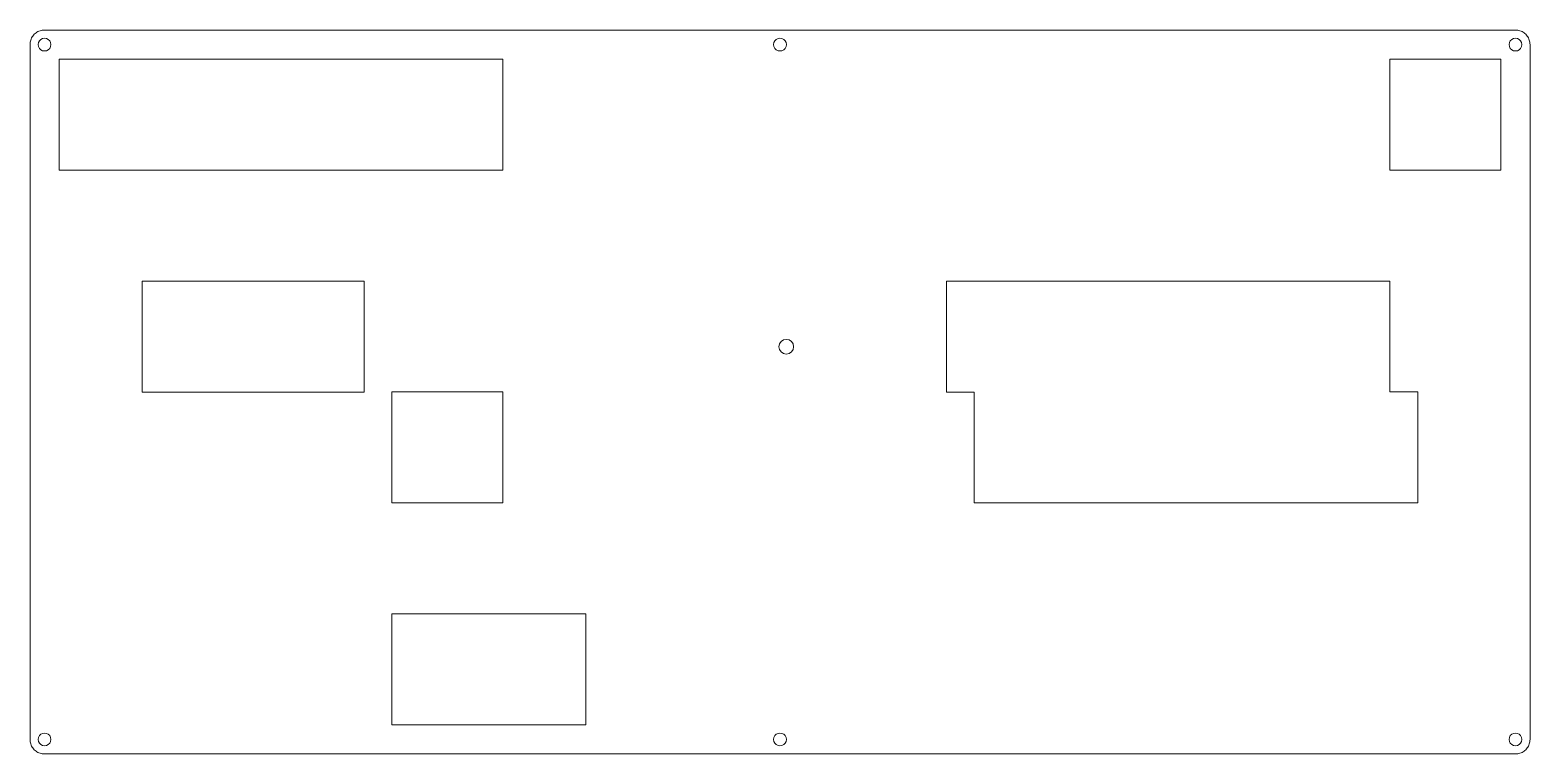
# Model space of a CAD drawing. Extents: x 0 to 258, y 0 to 124.
import ezdxf

# ---------------------------------------------------------------- set-up
doc = ezdxf.new("R2010")
doc.units = 0
doc.layers.get('0').update_dxf_attribs({"lineweight": 5, "true_color": 0xffffff})

msp = doc.modelspace()

# ---------------------------------------------------------------- linework, layer by layer
at = {"color": 0}
for p, q in [((0.826823, 123.642), (0.970139, 123.775)), ((0.970139, 123.775), (1.12448, 123.897)), ((1.12448, 123.897), (1.28709, 124.006)), ((1.28709, 124.006), (1.45934, 124.102)), ((1.45934, 124.102), (1.63711, 124.183)), ((1.63711, 124.183), (1.82177, 124.252)), ((1.82177, 124.252), (2.01056, 124.304)), ((2.01056, 124.304), (2.20211, 124.343)), ((2.20211, 124.343), (2.39779, 124.367)), ((2.39779, 124.367), (2.59485, 124.375)), ((2.59485, 124.375), (255.246, 124.374)), ((255.246, 124.374), (255.44, 124.367)), ((255.44, 124.367), (255.636, 124.343)), ((255.636, 124.343), (255.827, 124.304)), ((255.827, 124.304), (256.018, 124.252)), ((256.018, 124.252), (256.202, 124.183)), ((256.202, 124.183), (256.38, 124.102)), ((256.38, 124.102), (256.552, 124.006)), ((256.552, 124.006), (256.715, 123.897)), ((256.715, 123.897), (256.869, 123.775)), ((256.869, 123.775), (257.012, 123.642)), ((0.093707, 2.5728), (0.095085, 121.874)), ((0.095085, 121.874), (0.101975, 122.071)), ((0.101975, 122.071), (0.125402, 122.266)), ((0.125402, 122.266), (0.163987, 122.458)), ((0.163987, 122.458), (0.216352, 122.647)), ((0.216352, 122.647), (0.285254, 122.832)), ((0.285254, 122.832), (0.366557, 123.009)), ((0.366557, 123.009), (0.463021, 123.182)), ((0.463021, 123.182), (0.571885, 123.344)), ((0.571885, 123.344), (0.693152, 123.498)), ((0.693152, 123.498), (0.826823, 123.642)), ((1.54754, 122.214), (1.49517, 121.874)), ((1.49517, 121.874), (1.54754, 121.535)), ((1.70463, 122.521), (1.54754, 122.214)), ((1.54754, 121.535), (1.70463, 121.227)), ((1.94717, 122.764), (1.70463, 122.521)), ((1.70463, 121.227), (1.94717, 120.985)), ((2.25447, 122.921), (1.94717, 122.764)), ((2.59485, 122.973), (2.25447, 122.921)), ((2.93384, 122.921), (2.59485, 122.973)), ((3.24115, 122.764), (2.93384, 122.921)), ((3.48368, 122.521), (3.24115, 122.764)), ((3.24115, 120.985), (3.48368, 121.227)), ((3.64077, 122.214), (3.48368, 122.521)), ((3.48368, 121.227), (3.64077, 121.535)), ((3.69454, 121.874), (3.64077, 122.214)), ((3.64077, 121.535), (3.69454, 121.874)), ((127.874, 122.214), (127.82, 121.874)), ((127.82, 121.874), (127.874, 121.535)), ((128.029, 122.521), (127.874, 122.214)), ((127.874, 121.535), (128.029, 121.227)), ((128.273, 122.764), (128.029, 122.521)), ((128.029, 121.227), (128.273, 120.985)), ((128.579, 122.921), (128.273, 122.764)), ((128.919, 122.973), (128.579, 122.921)), ((129.26, 122.921), (128.919, 122.973)), ((129.567, 122.764), (129.26, 122.921)), ((129.81, 122.521), (129.567, 122.764)), ((129.567, 120.985), (129.81, 121.227)), ((129.965, 122.214), (129.81, 122.521)), ((129.81, 121.227), (129.965, 121.535)), ((130.019, 121.874), (129.965, 122.214)), ((129.965, 121.535), (130.019, 121.874)), ((254.197, 122.214), (254.146, 121.874)), ((254.146, 121.874), (254.197, 121.535)), ((254.356, 122.521), (254.197, 122.214)), ((254.197, 121.535), (254.356, 121.227)), ((254.598, 122.764), (254.356, 122.521)), ((254.356, 121.227), (254.598, 120.985)), ((254.905, 122.921), (254.598, 122.764)), ((255.246, 122.973), (254.905, 122.921)), ((255.585, 122.921), (255.246, 122.973)), ((255.892, 122.764), (255.585, 122.921)), ((256.135, 122.521), (255.892, 122.764)), ((255.892, 120.985), (256.135, 121.227)), ((256.292, 122.214), (256.135, 122.521)), ((256.135, 121.227), (256.292, 121.535)), ((256.345, 121.874), (256.292, 122.214)), ((256.292, 121.535), (256.345, 121.874)), ((257.012, 123.642), (257.146, 123.498)), ((257.146, 123.498), (257.267, 123.344)), ((257.267, 123.344), (257.376, 123.182)), ((257.376, 123.182), (257.473, 123.009)), ((257.473, 123.009), (257.555, 122.832)), ((257.555, 122.832), (257.623, 122.647)), ((257.623, 122.647), (257.675, 122.458)), ((257.675, 122.458), (257.715, 122.266)), ((257.715, 122.266), (257.737, 122.071)), ((257.737, 122.071), (257.745, 121.874)), ((257.745, 121.874), (257.745, 2.57418)), ((1.94717, 120.985), (2.25447, 120.828)), ((2.25447, 120.828), (2.59485, 120.774)), ((2.59485, 120.774), (2.93384, 120.828)), ((2.93384, 120.828), (3.24115, 120.985)), ((5.09323, 119.375), (81.2959, 119.375)), ((5.09323, 100.323), (5.09323, 119.375)), ((81.2959, 119.375), (81.2959, 100.323)), ((128.273, 120.985), (128.579, 120.828)), ((128.579, 120.828), (128.919, 120.774)), ((128.919, 120.774), (129.26, 120.828)), ((129.26, 120.828), (129.567, 120.985)), ((233.693, 119.375), (252.746, 119.375)), ((233.693, 100.323), (233.693, 119.375)), ((252.746, 119.375), (252.746, 100.323)), ((254.598, 120.985), (254.905, 120.828)), ((254.905, 120.828), (255.246, 120.774)), ((255.246, 120.774), (255.585, 120.828)), ((255.585, 120.828), (255.892, 120.985)), ((81.2959, 100.323), (5.09323, 100.323)), ((252.746, 100.323), (233.693, 100.323)), ((19.3807, 81.2754), (57.482, 81.2754)), ((19.3807, 62.2226), (19.3807, 81.2754)), ((57.482, 81.2754), (57.482, 62.2226)), ((157.493, 81.2754), (157.493, 62.2226)), ((233.696, 81.2754), (157.493, 81.2754)), ((233.696, 62.2254), (233.696, 81.2754)), ((57.482, 62.2226), (19.3807, 62.2226)), ((62.2434, 62.2254), (81.2959, 62.2254)), ((62.2434, 43.1726), (62.2434, 62.2254)), ((81.2959, 62.2254), (81.2959, 43.1726)), ((157.493, 62.2226), (162.256, 62.2226)), ((162.256, 62.2226), (162.256, 43.1726)), ((238.457, 62.2254), (233.696, 62.2254)), ((238.457, 43.1726), (238.457, 62.2254)), ((81.2959, 43.1726), (62.2434, 43.1726)), ((162.256, 43.1726), (238.457, 43.1726)), ((62.2434, 24.1253), (95.582, 24.1253)), ((62.2434, 5.07256), (62.2434, 24.1253)), ((95.582, 24.1253), (95.582, 5.07256)), ((1.54754, 2.91317), (1.49517, 2.5728)), ((1.70463, 3.22048), (1.54754, 2.91317)), ((1.94717, 3.46301), (1.70463, 3.22048)), ((2.25447, 3.6201), (1.94717, 3.46301)), ((2.59485, 3.67249), (2.25447, 3.6201)), ((2.93384, 3.6201), (2.59485, 3.67249)), ((3.24115, 3.46301), (2.93384, 3.6201)), ((3.48368, 3.22048), (3.24115, 3.46301)), ((3.64077, 2.91317), (3.48368, 3.22048)), ((3.69454, 2.5728), (3.64077, 2.91317)), ((95.582, 5.07256), (62.2434, 5.07256)), ((127.874, 2.91317), (127.82, 2.5728)), ((128.029, 3.22048), (127.874, 2.91317)), ((128.273, 3.46301), (128.029, 3.22048)), ((128.579, 3.6201), (128.273, 3.46301)), ((128.919, 3.67249), (128.579, 3.6201)), ((129.26, 3.6201), (128.919, 3.67249)), ((129.567, 3.46301), (129.26, 3.6201)), ((129.81, 3.22048), (129.567, 3.46301)), ((129.965, 2.91317), (129.81, 3.22048)), ((130.019, 2.5728), (129.965, 2.91317)), ((254.197, 2.91317), (254.146, 2.5728)), ((254.356, 3.22048), (254.197, 2.91317)), ((254.598, 3.46301), (254.356, 3.22048)), ((254.905, 3.6201), (254.598, 3.46301)), ((255.246, 3.67249), (254.905, 3.6201)), ((255.585, 3.6201), (255.246, 3.67249)), ((255.892, 3.46301), (255.585, 3.6201)), ((256.135, 3.22048), (255.892, 3.46301)), ((256.292, 2.91317), (256.135, 3.22048)), ((256.345, 2.5728), (256.292, 2.91317)), ((0.101975, 2.37712), (0.093707, 2.5728)), ((0.125402, 2.18143), (0.101975, 2.37712)), ((0.163987, 1.98989), (0.125402, 2.18143)), ((0.216352, 1.8011), (0.163987, 1.98989)), ((0.285254, 1.61644), (0.216352, 1.8011)), ((0.366557, 1.43867), (0.285254, 1.61644)), ((0.463021, 1.26642), (0.366557, 1.43867)), ((0.571885, 1.10381), (0.463021, 1.26642)), ((0.693152, 0.94947), (0.571885, 1.10381)), ((0.826823, 0.806154), (0.693152, 0.94947)), ((0.970139, 0.672483), (0.826823, 0.806154)), ((1.12448, 0.551215), (0.970139, 0.672483)), ((1.28709, 0.442352), (1.12448, 0.551215)), ((1.45934, 0.347266), (1.28709, 0.442352)), ((1.63711, 0.263205), (1.45934, 0.347266)), ((1.49517, 2.5728), (1.54754, 2.2338)), ((1.54754, 2.2338), (1.70463, 1.9265)), ((1.82177, 0.195682), (1.63711, 0.263205)), ((1.70463, 1.9265), (1.94717, 1.68396)), ((2.01056, 0.143316), (1.82177, 0.195682)), ((1.94717, 1.68396), (2.25447, 1.52687)), ((2.20211, 0.103353), (2.01056, 0.143316)), ((2.39779, 0.081304), (2.20211, 0.103353)), ((2.25447, 1.52687), (2.59485, 1.47312)), ((2.59485, 0.074414), (2.39779, 0.081304)), ((2.59485, 1.47312), (2.93384, 1.52687)), ((255.244, 0.074414), (2.59485, 0.074414)), ((2.93384, 1.52687), (3.24115, 1.68396)), ((3.24115, 1.68396), (3.48368, 1.9265)), ((3.48368, 1.9265), (3.64077, 2.2338)), ((3.64077, 2.2338), (3.69454, 2.5728)), ((127.82, 2.5728), (127.874, 2.2338)), ((127.874, 2.2338), (128.029, 1.9265)), ((128.029, 1.9265), (128.273, 1.68396)), ((128.273, 1.68396), (128.579, 1.52687)), ((128.579, 1.52687), (128.919, 1.47312)), ((128.919, 1.47312), (129.26, 1.52687)), ((129.26, 1.52687), (129.567, 1.68396)), ((129.567, 1.68396), (129.81, 1.9265)), ((129.81, 1.9265), (129.965, 2.2338)), ((129.965, 2.2338), (130.019, 2.5728)), ((254.146, 2.5728), (254.197, 2.2338)), ((254.197, 2.2338), (254.356, 1.9265)), ((254.356, 1.9265), (254.598, 1.68396)), ((254.598, 1.68396), (254.905, 1.52687)), ((254.905, 1.52687), (255.246, 1.47312)), ((255.44, 0.081304), (255.244, 0.074414)), ((255.246, 1.47312), (255.585, 1.52687)), ((255.636, 0.103353), (255.44, 0.081304)), ((255.585, 1.52687), (255.892, 1.68396)), ((255.827, 0.143316), (255.636, 0.103353)), ((256.018, 0.195682), (255.827, 0.143316)), ((255.892, 1.68396), (256.135, 1.9265)), ((256.202, 0.263205), (256.018, 0.195682)), ((256.135, 1.9265), (256.292, 2.2338)), ((256.38, 0.347266), (256.202, 0.263205)), ((256.292, 2.2338), (256.345, 2.5728)), ((256.552, 0.442352), (256.38, 0.347266)), ((256.715, 0.551215), (256.552, 0.442352)), ((256.869, 0.672483), (256.715, 0.551215)), ((257.012, 0.806154), (256.869, 0.672483)), ((257.146, 0.94947), (257.012, 0.806154)), ((257.267, 1.10381), (257.146, 0.94947)), ((257.376, 1.26642), (257.267, 1.10381)), ((257.473, 1.43867), (257.376, 1.26642)), ((257.555, 1.61644), (257.473, 1.43867)), ((257.623, 1.8011), (257.555, 1.61644)), ((257.675, 1.98989), (257.623, 1.8011)), ((257.715, 2.18143), (257.675, 1.98989)), ((257.737, 2.37712), (257.715, 2.18143)), ((257.745, 2.57418), (257.737, 2.37712))]:
    msp.add_line(p, q, dxfattribs=at)
msp.add_circle((130, 70), 1.264864)

doc.saveas('drawing.dxf')
